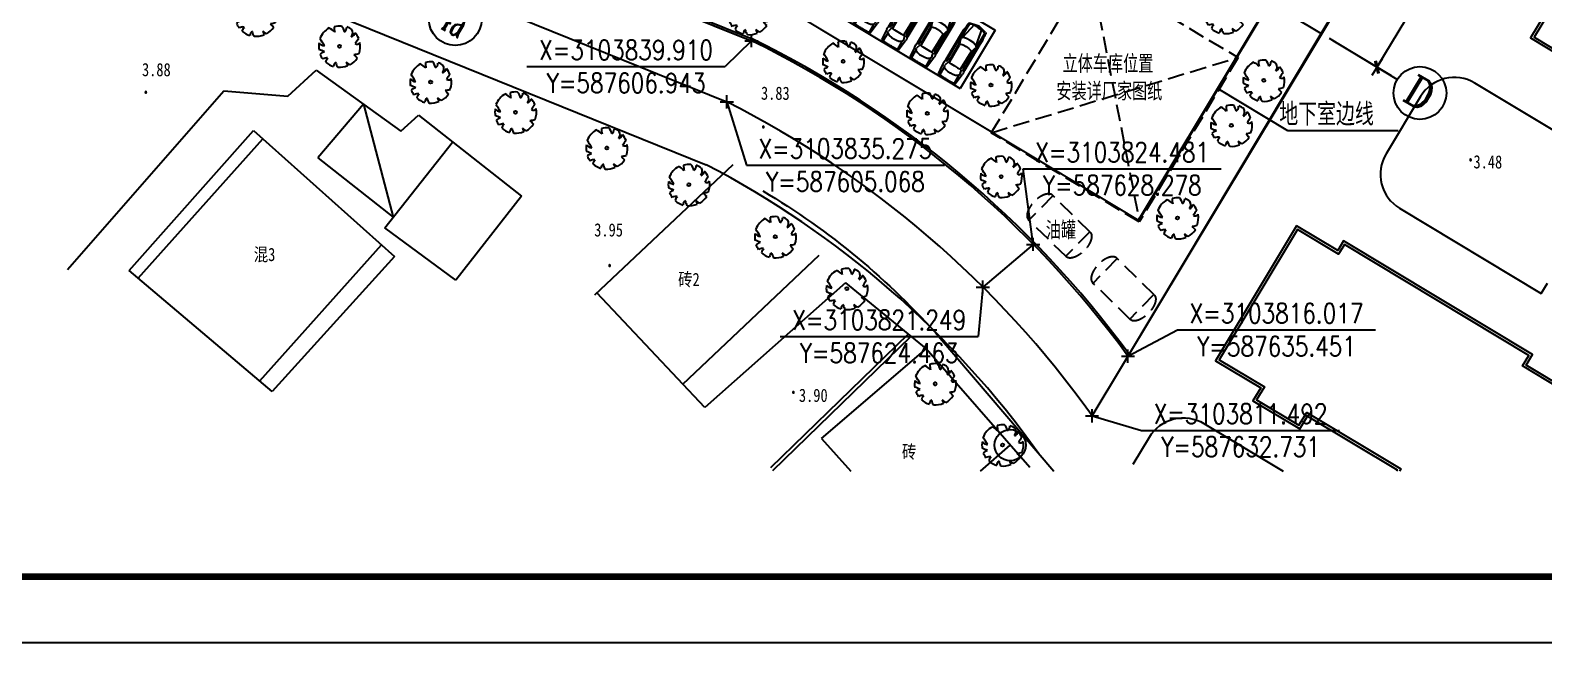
# Model space of a CAD drawing. Extents: x 587464241 to 587770505, y 3103794303 to 3104004303.
# Drawn here: x 587552317 to 587666940, y 3103794303 to 3103840699 of the extents above; entities that cross this region are included whole.
import ezdxf
from ezdxf.enums import TextEntityAlignment as Align

# ---------------------------------------------------------------- set-up
doc = ezdxf.new("R2010")
doc.units = 0
doc.header["$LTSCALE"] = 5000
doc.header["$MEASUREMENT"] = 0
for name, pattern in [('DASH', [0.35, 0.25, -0.1]), ('DASHED', [0.75, 0.5, -0.25]), ('DOTE', [2.42, 2, -0.2, 0.02, -0.2])]:
    doc.linetypes.add(name, pattern=pattern)
doc.layers.get('0').update_dxf_attribs({"linetype": 'CONTINUOUS'})
doc.layers.get('DEFPOINTS').update_dxf_attribs({"linetype": 'CONTINUOUS'})
for name, color, linetype in [('AXIS', 3, 'CONTINUOUS'), ('AXIS_TEXT', 7, 'CONTINUOUS'), ('DOTE', 4, 'DOTE'), ('EQUIP', 7, 'CONTINUOUS'), ('LSVEHICLE', 1, 'CONTINUOUS'), ('PUB_DIM', 3, 'CONTINUOUS'), ('PUB_TITLE', 4, 'CONTINUOUS'), ('TEXT', 4, 'CONTINUOUS'), ('Y', 8, 'CONTINUOUS'), ('红线', 1, 'CONTINUOUS'), ('绿化', 3, 'CONTINUOUS'), ('花坛', 2, 'CONTINUOUS'), ('道路', 2, 'CONTINUOUS')]:
    doc.layers.add(name, color=color, linetype=linetype)
doc.styles.add('_DIMFONT', font='TXT.shx')
doc.styles.add('COMPLEX', font='COMPLEX')
doc.styles.add('DIM_FONT', font='SIMPLEX.shx', dxfattribs={"width": 0.8})
doc.styles.add('HZZ', font='SimSun.ttf', dxfattribs={"width": 0.8})
doc.dimstyles.new('AXIS500_M', dxfattribs={"dimscale": 5, "dimtxt": 300, "dimasz": 1, "dimexe": 250, "dimexo": 300, "dimgap": 150, "dimtad": 1, "dimlfac": 0.001, "dimzin": 0, "dimdsep": 46, "dimtxsty": 'DIM_FONT', "dimblk": '_DIMX', "dimcen": 0.09, "dimse1": 1, "dimse2": 1, "dimclrt": 7, "dimadec": 0, "dimazin": 0, "dimtfac": 1, "dimtdec": 0, "dimtix": 1, "dimtmove": 2, "dimatfit": 3, "dimldrblk": '_DIMX', "dimfxl": 0, "dimtolj": 1, "dimtzin": 0, "dimarcsym": 0})

# ---------------------------------------------------------------- blocks, each defined once
blk = doc.blocks.new('M_F13')
for p, q in [((-515, 179), (-397, 193)), ((-484, 239), (-484, 239)), ((-397, 193), (-484, 239))]:
    blk.add_line(p, q)
blk.add_circle((-3, 3), 38.2)
for centre, radius, start, end in [((-8, 3), 527, 126.0751, 153.6245), ((-356, 208), 224, 48.5203, 80.5151), ((-8, 3), 532, 89.3321, 114.3856), ((-325, 399), 130, 343.6555, 39.76), ((-175, 449), 193, 352.0775, 26.6128), ((-85, 589), 202, 304.1868, 338.5411), ((-8, 3), 531, 62.8767, 77.7021), ((80, 476), 154, 315.8454, 359.7651), ((-244, 1929), 1632, 285.4397, 290.7099), ((-8, 3), 523, 31.4098, 49.4752), ((-8, 3), 537, 160.8426, 187.275), ((412, 44), 234, 83.5323, 121.6544), ((959, 2091), 1965, 250.0865, 256.3451), ((-8, 3), 534, 340.3307, 19.43), ((-610, -942), 880, 77.3728, 85.4649), ((-5, -500), 587, 134.7782, 147.3315), ((-8, 3), 524, 200.8103, 231.4392), ((-251, -396), 87.2, 97.741, 188.8107), ((-1350, -519), 1108, 2.9465, 10.9238), ((125, -442), 220, 160.6009, 199.3991), ((100, -357), 178, 186.1912, 248.4952), ((296, -376), 163, 170.6314, 220.6278), ((325, -118), 300, 230.4582, 263.1093), ((-8, 3), 514, 305.394, 326.2464), ((358, 465), 656, 266.7455, 282.0146), ((0, -631), 545, 39.6536, 53.993), ((-8, 3), 522, 243.1498, 261.8356), ((-8, 3), 527, 274.7236, 290.3277)]:
    blk.add_arc(centre, radius, start, end)
at = {"width": 0.8, "flags": 9}
for tag, p in [('XSIZE', (-62, 12)), ('YSIZE', (9, 6))]:
    blk.add_attdef(tag, p, '', height=0.2, dxfattribs=at)
blk = doc.blocks.new('A1099DD')
for p, q in [((7.3, 29.9), (0.9, 6.3)), ((3.7, 13.7), (1.9, 5)), ((2.7, 13.6), (58.3, 24.8)), ((4.8, 13.9), (10.2, 29.5)), ((5.8, 1.5), (6.5, 14.3)), ((20.3, 33.1), (9.9, 32.1)), ((10.1, 28.5), (61.8, 29.3)), ((11.6, 30.7), (18.2, 32.6)), ((20.6, 32), (20.3, 33.1)), ((32.7, 34.8), (20.6, 32.3)), ((47.1, 34.2), (32.7, 34.8)), ((144.3, 34.5), (47.1, 34.2)), ((53.6, -0.6), (54.4, 13.3)), ((53.6, 0.6), (54.4, -13.3)), ((54.4, 13.3), (57.3, 22.5)), ((57.3, 22.5), (63.3, 28.7)), ((61.8, 29.3), (84.8, 21.7)), ((62.7, 34), (85, 24.3)), ((149.6, 31), (68.1, 31.7)), ((77.6, -0.5), (78, 10.5)), ((77.6, 0.5), (78, -10.5)), ((78, 10.5), (81, 21.8)), ((84.8, 21.7), (146.9, 20.8)), ((85, 24.3), (133.3, 23.9)), ((133.3, 23.9), (149.6, 31)), ((150.7, 35.1), (144.3, 34.5)), ((148, 23.8), (162.6, 27.9)), ((149.3, 11.4), (148, 23.8)), ((149.5, -0.4), (149.3, 11.4)), ((149.5, 0.4), (149.3, -11.4)), ((167, 33.8), (159.3, 34.9)), ((197.6, 30.8), (167, 33.8)), ((167.6, 27.1), (169.6, 25.8)), ((169.2, 26.5), (196.9, 26.6)), ((169.2, 26.5), (173.5, 17.9)), ((173.5, 17.9), (175, 9.4)), ((175, 9.4), (175.3, 0.3)), ((198.9, 5.2), (196.7, 30.7)), ((199.8, 5.2), (197.6, 30.8)), ((7.3, -29.9), (0.9, -6.3)), ((3.7, -13.7), (1.9, -5)), ((2.7, -13.6), (58.3, -24.8)), ((4.8, -13.9), (10.2, -29.5)), ((5.8, -1.5), (6.5, -14.3)), ((20.3, -33.1), (9.9, -32.1)), ((10.1, -28.5), (61.8, -29.3)), ((11.6, -30.7), (18.2, -32.6)), ((20.6, -32), (20.3, -33.1)), ((32.7, -34.8), (20.6, -32.3)), ((47.1, -34.2), (32.7, -34.8)), ((144.3, -34.5), (47.1, -34.2)), ((54.4, -13.3), (57.3, -22.5)), ((57.3, -22.5), (63.3, -28.7)), ((61.8, -29.3), (84.8, -21.7)), ((62.7, -34), (85, -24.3)), ((149.6, -31), (68.1, -31.7)), ((78, -10.5), (81, -21.8)), ((84.8, -21.7), (146.9, -20.8)), ((85, -24.3), (133.3, -23.9)), ((133.3, -23.9), (149.6, -31)), ((150.7, -35.1), (144.3, -34.5)), ((149.3, -11.4), (148, -23.8)), ((148, -23.8), (162.6, -27.9)), ((167, -33.8), (159.3, -34.9)), ((197.6, -30.8), (167, -33.8)), ((167.6, -27.1), (169.6, -25.8)), ((169.2, -26.5), (173.5, -17.9)), ((169.2, -26.5), (196.9, -26.6)), ((173.5, -17.9), (175, -9.4)), ((175, -9.4), (175.3, -0.3)), ((198.9, -5.2), (196.7, -30.7)), ((199.8, -5.2), (197.6, -30.8))]:
    blk.add_line(p, q)
for centre, radius, start, end in [((24, 0), 24, 164.6615, 195.3385), ((25.3, 0), 24, 167.9052, 192.0948), ((29.7, 0), 24, 176.4735, 183.5265), ((10.2, 29.1), 3, 95.8102, 164.6615), ((12.1, 28.8), 2, 105.4862, 160.7894), ((154.3, -0.7), 36, 81.9284, 95.6257), ((164.2, 22.1), 6, 56.2641, 105.5306), ((139.1, 0), 60, 355.0592, 4.9408), ((140.1, 0), 60, 355.0592, 4.9408), ((10.2, -29.1), 3, 195.3385, 264.1898), ((12.1, -28.8), 2, 199.2106, 254.5138), ((154.3, 0.7), 36, 264.3743, 278.0716), ((164.2, -22.1), 6, 254.4694, 303.7359)]:
    blk.add_arc(centre, radius, start, end)
blk = doc.blocks.new('_AXISO')
blk.add_circle((0, 0), 0.5)
at = {"layer": 'AXIS_TEXT', "style": 'COMPLEX', "width": 1.041667}
blk.add_attdef('A', text='', height=0.56, dxfattribs=at).set_placement((-0.25, -0.28), (0.25, -0.28), align=Align.FIT)
blk = doc.blocks.new('_DIMX')
blk.add_line((-150, 0), (150, 0))
at = {"const_width": 50}
blk.add_lwpolyline([(-70, -70), (70, 70)], dxfattribs=at)
blk = doc.blocks.new('*D11')
at = {"color": 0, "linetype": 'ByBlock'}
for p, q in [((587659108, 3103853455), (587663521, 3103850802)), ((587662448, 3103851441), (587654312, 3103837908)), ((587650967, 3103839913), (587655381, 3103837260))]:
    blk.add_line(p, q, dxfattribs=at)
at = {"layer": 'DEFPOINTS', "color": 0, "linetype": 'ByBlock'}
for p in [(587657822, 3103854228), (587649682, 3103840686), (587654310, 3103837904)]:
    blk.add_point(p, dxfattribs=at)
at = {"color": 0, "linetype": 'ByBlock', "xscale": 5, "yscale": 5, "zscale": 5}
for p, rotation in [((587662450, 3103851446), 58.9885770460445), ((587654310, 3103837904), 238.9885770460445)]:
    blk.add_blockref('_DIMX', p, dxfattribs=dict(at, rotation=rotation))
at = {"color": 7, "linetype": 'ByBlock', "insert": (587657094, 3103845448), "char_height": 1500, "attachment_point": 5, "rotation": 58.98858, "style": 'DIM_FONT'}
blk.add_mtext('\\A1;15.80m', dxfattribs=at)
blk = doc.blocks.new('_DIMZB1')
blk.add_line((0, 0), (3000, 0))
at = {"style": '_DIMFONT', "width": 0.8}
for tag, p in [('X=', (1500, 250)), ('Y=', (1500, -250))]:
    blk.add_attdef(tag, text='', height=300, dxfattribs=at).set_placement(p, align=Align.MIDDLE)

msp = doc.modelspace()

# ---------------------------------------------------------------- linework, layer by layer
at = {"linetype": 'DASH'}
for p, q in [((587632590.074, 3103845381.267), (587636319.642, 3103826197.754)), ((587625109.237, 3103832936.69), (587643800.478, 3103838642.331))]:
    msp.add_line(p, q, dxfattribs=at)
msp.add_lwpolyline([(587632581.197, 3103845365.312), (587643791.6, 3103838626.378), (587636310.763, 3103826181.801), (587625100.361, 3103832920.735)], close=True, dxfattribs=at)
at = {"layer": 'AXIS'}
msp.add_line((587655852.533, 3103836976.672), (587650710.147, 3103840067.928), dxfattribs=at)
at = {"layer": 'DOTE', "ltscale": 2}
for p, q in [((587636246.651, 3103826307.849), (587671623.386, 3103885158.242)), ((587650121.203, 3103840421.961), (587640120.877, 3103846433.479))]:
    msp.add_line(p, q, dxfattribs=at)
at = {"layer": 'EQUIP', "color": 2, "linetype": 'DASHED', "ltscale": 0.5}
for p, q in [((587629772.095, 3103828167.154), (587627951.183, 3103826311.276)), ((587632584.463, 3103825407.773), (587629743.543, 3103828195.168)), ((587630763.552, 3103823551.895), (587627922.632, 3103826339.29)), ((587632555.911, 3103825435.787), (587630735, 3103823579.909)), ((587634625.928, 3103823404.77), (587632805.017, 3103821548.892)), ((587637438.296, 3103820645.388), (587634597.376, 3103823432.784)), ((587635617.385, 3103818789.511), (587632776.465, 3103821576.906)), ((587637409.745, 3103820673.402), (587635588.833, 3103818817.525))]:
    msp.add_line(p, q, dxfattribs=at)
for centre in [(587628833.087, 3103827267.229), (587633686.921, 3103822504.845)]:
    msp.add_ellipse(centre, major_axis=(-910.456, -927.939), ratio=0.5076923077, start_param=3.1415926536, end_param=6.2831853072, dxfattribs=at)
at = {"layer": 'EQUIP', "color": 2, "linetype": 'DASHED', "ltscale": 0.5, "extrusion": (0, 0, -1)}
for centre in [(587631674.007, 3103824479.834), (587636527.841, 3103819717.45)]:
    msp.add_ellipse(centre, major_axis=(-910.456, -927.939), ratio=0.5076923077, start_param=3.1415926536, end_param=6.2831853072, dxfattribs=at)
at = {"layer": 'PUB_DIM'}
for p, q in [((587606943, 3103839410), (587606943, 3103840410)), ((587606943, 3103839910), (587604936.5, 3103837954.837)), ((587606443, 3103839910), (587607443, 3103839910)), ((587605068, 3103834775), (587605068, 3103835775)), ((587604568, 3103835275), (587605568, 3103835275)), ((587605068, 3103835275), (587606549.817, 3103830483.611)), ((587628278, 3103824481), (587627515.825, 3103830206.434)), ((587627778, 3103824481), (587628778, 3103824481)), ((587628278, 3103823981), (587628278, 3103824981)), ((587624463, 3103820749), (587624463, 3103821749)), ((587623963, 3103821249), (587624963, 3103821249)), ((587624463, 3103821249), (587624109.286, 3103817499)), ((587635451, 3103816017), (587639201, 3103818010.139)), ((587634951, 3103816017), (587635951, 3103816017)), ((587635451, 3103815517), (587635451, 3103816517)), ((587632231, 3103811492), (587633231, 3103811492)), ((587632731, 3103810992), (587632731, 3103811992)), ((587632731, 3103811492), (587636481, 3103810390.634))]:
    msp.add_line(p, q, dxfattribs=at)
at = {"layer": 'PUB_TITLE'}
msp.add_lwpolyline([(587464241.006, 3103794303.192), (587464241.006, 3104004303.192), (587761241.006, 3104004303.192), (587761241.006, 3103794303.192)], close=True, dxfattribs=at)
at = {"layer": 'PUB_TITLE', "const_width": 500}
msp.add_lwpolyline([(587476741.006, 3103799303.192), (587756241.006, 3103799303.192), (587756241.006, 3103999303.192), (587476741.006, 3103999303.192)], close=True, dxfattribs=at)
at = {"layer": 'TEXT'}
for p, q in [((587647563.497, 3103833086.705), (587642282.474, 3103836261.287)), ((587655912.453, 3103833086.705), (587647563.497, 3103833086.705))]:
    msp.add_line(p, q, dxfattribs=at)
at = {"layer": 'Y'}
for p, q in [((587571816.028, 3103835699.187), (587573967.606, 3103837686.27)), ((587573967.606, 3103837686.27), (587580384.227, 3103833049.903)), ((587676578.438, 3103827770.896), (587661726.142, 3103836699.056)), ((587555129.536, 3103822578.37), (587566965.174, 3103836112)), ((587566965.174, 3103836112), (587571824.192, 3103835698.492)), ((587657609.323, 3103835673.483), (587654998.475, 3103831330.25)), ((587577544.559, 3103835101.722), (587574101.256, 3103831028.256)), ((587577544.559, 3103835101.722), (587579811.084, 3103826531.078)), ((587580384.227, 3103833049.903), (587581722.538, 3103834263.807)), ((587581722.538, 3103834263.807), (587589519.555, 3103828122.716)), ((587559794.966, 3103822491.333), (587569229.074, 3103833096.495)), ((587569229.074, 3103833096.495), (587579895.985, 3103823557.074)), ((587560479.087, 3103821913.501), (587569924.144, 3103832474.894)), ((587579182.305, 3103825732.751), (587584301.618, 3103832232.471)), ((587574101.256, 3103831028.256), (587579811.084, 3103826531.078)), ((587595074.363, 3103820649.588), (587605559.633, 3103830528.345)), ((587589519.555, 3103828122.716), (587584547.491, 3103821767.314)), ((587656024.048, 3103827213.431), (587666756.711, 3103820761.706)), ((587584547.491, 3103821767.314), (587579182.305, 3103825732.751)), ((587569691.286, 3103814132.573), (587578908.991, 3103824439.743)), ((587579895.985, 3103823557.074), (587570630.331, 3103813339.424)), ((587601744.239, 3103813893.297), (587612059.84, 3103823669.472)), ((587570630.331, 3103813339.424), (587559794.966, 3103822491.333)), ((587603414.713, 3103812120.263), (587595235.62, 3103820801.517)), ((587614064.325, 3103821554.384), (587603414.713, 3103812120.263)), ((587614064.325, 3103821554.384), (587620159.24, 3103816569.42)), ((587666756.711, 3103820761.706), (587667221.926, 3103821535.608)), ((587608401.585, 3103807584.596), (587618801.618, 3103817679.804)), ((587608567.024, 3103807361.868), (587619015.933, 3103817504.519)), ((587612242.859, 3103809784.739), (587620159.24, 3103816569.42)), ((587628028.134, 3103807565.593), (587620159.24, 3103816569.42)), ((587612242.859, 3103809784.739), (587614467.624, 3103807303.192)), ((587624279.871, 3103807303.192), (587626535.01, 3103809274.071))]:
    msp.add_line(p, q, dxfattribs=at)
for points in [[(587674182.768, 3103871714.331), (587664033.332, 3103854830.401), (587667367.8, 3103852825.952), (587666800.233, 3103851881.785), (587669801.254, 3103850077.781), (587670335.435, 3103850966.409), (587672280.542, 3103849797.147), (587669943.5, 3103845909.4), (587668387.415, 3103846844.81), (587666784.873, 3103844178.926), (587667951.936, 3103843477.369), (587665931.859, 3103840116.902), (587668489.539, 3103838579.404), (587668088.903, 3103837912.933), (587671267.222, 3103835019.437), (587672302.198, 3103836741.153), (587674414.028, 3103835471.669), (587673379.052, 3103833749.952), (587677525.365, 3103832089.175), (587677825.842, 3103832589.029), (587689163.034, 3103825773.902), (587691099.44, 3103828995.179), (587695501.05, 3103826349.238)], [(587667642.255, 3103852894.324), (587667074.687, 3103851950.157), (587669732.883, 3103850352.236), (587670267.064, 3103851240.864), (587672554.996, 3103849865.519), (587670011.872, 3103845634.946), (587668455.787, 3103846570.355), (587667059.327, 3103844247.297), (587668226.391, 3103843545.741), (587666206.313, 3103840185.274), (587668763.993, 3103838647.775), (587668344.801, 3103837950.434), (587671221.484, 3103835331.542), (587672233.826, 3103837015.608), (587674688.482, 3103835540.04), (587673671.502, 3103833848.26), (587677441.674, 3103832338.144), (587677757.47, 3103832863.483), (587680677.697, 3103831108.047)], [(587648218.47, 3103825878.657), (587642081.41, 3103815669.451), (587645507.028, 3103813610.21), (587644919.046, 3103812632.082), (587648467.007, 3103810499.297), (587649054.989, 3103811477.424), (587655845.052, 3103807395.714), (587655789.435, 3103807303.192)], [(587680539.058, 3103807303.192), (587681602.631, 3103809072.482), (587670628.686, 3103815669.25), (587669048.485, 3103813040.532), (587665341.212, 3103815269.085), (587665818.948, 3103816063.813), (587651847.586, 3103824462.417), (587651406.6, 3103823728.822), (587648286.841, 3103825604.202), (587642355.865, 3103815737.823), (587645781.483, 3103813678.582), (587645193.501, 3103812700.454), (587648398.636, 3103810773.751), (587648986.617, 3103811751.879), (587656119.507, 3103807464.085), (587656022.789, 3103807303.192)], [(587680772.413, 3103807303.192), (587681877.086, 3103809140.853), (587670560.314, 3103815943.704), (587668980.113, 3103813314.987), (587665615.667, 3103815337.456), (587666093.402, 3103816132.185), (587651779.215, 3103824736.872), (587651338.228, 3103824003.276), (587648218.47, 3103825878.657)]]:
    msp.add_lwpolyline(points, dxfattribs=at)
for points in [[(587607809.824, 3103828523.719, -0.0775888472), (587621234.708, 3103817382.857), (587629829.386, 3103807303.192)], [(587635840.499, 3103807826.414), (587637078.913, 3103809886.557, -0.4142135624), (587641195.732, 3103810912.13), (587647199.323, 3103807303.192)]]:
    msp.add_lwpolyline(points, format="xyb", dxfattribs=at)
msp.add_circle((587626535.01, 3103809274.071), 1183.401, dxfattribs=at)
for centre, start, end in [((587660180.519, 3103834127.86), 58.98866189, 148.98866189), ((587657569.671, 3103829784.627), 148.98866189, 238.98866189)]:
    msp.add_arc(centre, 3000, start, end, dxfattribs=at)
at = {"layer": '红线'}
for p, q in [((587632730.92, 3103811492.055), (587675583.028, 3103882777.983)), ((587558326, 3103859577), (587606943, 3103839910)), ((587556471, 3103854933), (587605068, 3103835275)), ((587628278, 3103824481), (587624463, 3103821249))]:
    msp.add_line(p, q, dxfattribs=at)
at = {"layer": '红线', "linetype": 'DASH', "const_width": 150}
msp.add_lwpolyline([(587668532.143, 3103879928.382), (587621029.155, 3103908483.869), (587615501.087, 3103911806.968, 0.4622670256), (587580956.56, 3103900176.247), (587572978.978, 3103880203.74), (587572979.005, 3103880203.73), (587566265.12, 3103863394.989), (587575593.501, 3103859668.954), (587580145.001, 3103857850.957), (587580145.069, 3103857850.865), (587590959.68, 3103853531.205), (587636285.213, 3103826284.668)], format="xyb", close=True, dxfattribs=at)
at = {"layer": '红线'}
for centre, radius, start, end in [((587572727.758, 3103770132.288), 77714.939, 36.18705325, 63.87914896), ((587570663.864, 3103767278.739), 76204.567, 35.46407911, 63.16191301)]:
    msp.add_arc(centre, radius, start, end, dxfattribs=at)
at = {"layer": '花坛'}
for p, q in [((587635433.411, 3103815987.74), (587675299.801, 3103882598.24)), ((587601752.545, 3103854911.11), (587625401.283, 3103840695.092)), ((587599099.077, 3103850496.992), (587622747.811, 3103836280.969)), ((587595534.313, 3103844685.123), (587606998.129, 3103840047.65)), ((587595478.062, 3103844546.07), (587606941.877, 3103839908.597)), ((587625401.283, 3103840695.092), (587622747.811, 3103836280.969))]:
    msp.add_line(p, q, dxfattribs=at)
for centre, radius, start, end in [((587572521.652, 3103769856.817), 78201.089, 36.30914164, 63.83831002), ((587572749.949, 3103770153.061), 77684.765, 36.18435063, 63.88738641)]:
    msp.add_arc(centre, radius, start, end, dxfattribs=at)
at = {"layer": '道路'}
msp.add_line((587551847.447, 3103851409.761), (587603505.586, 3103830513.497), dxfattribs=at)
msp.add_arc((587570663.864, 3103767278.739), 71254.567, 35.46397087, 62.55435673, dxfattribs=at)

# ---------------------------------------------------------------- block references
at = {"layer": 'AXIS'}
ref = msp.add_blockref('_AXISO', (587584506.504, 3103841544.895), dxfattribs=dict(at, xscale=4000, yscale=4000, zscale=4000, rotation=328.988566739218))
ref.add_attrib('A', '4a', dxfattribs={"layer": 'AXIS_TEXT', "height": 2240, "rotation": 328.98856675, "style": 'COMPLEX', "width": 0.520833}).set_placement((587583072.405, 3103841100.192), (587584786.534, 3103840069.774), align=Align.FIT)
ref = msp.add_blockref('_AXISO', (587657566.662, 3103835946.254), dxfattribs=dict(at, xscale=4000, yscale=4000, zscale=4000, rotation=328.988566739218))
ref.add_attrib('A', 'D', dxfattribs={"layer": 'AXIS_TEXT', "height": 2240, "rotation": 328.98856674, "style": 'COMPLEX', "width": 1.102941}).set_placement((587656132.564, 3103835501.551), (587657846.693, 3103834471.132), align=Align.FIT)
at = {"layer": 'LSVEHICLE', "xscale": -23.74999996832994, "yscale": 23.74999996832994, "zscale": 23.74999996832994, "rotation": 58.98856673921828}
for p in [(587617720.45, 3103844895.925), (587619863.108, 3103843607.898), (587622005.77, 3103842319.875), (587624148.433, 3103841031.856)]:
    msp.add_blockref('A1099DD', p, dxfattribs=at)
at = {"layer": 'PUB_DIM', "xscale": 5, "yscale": 5, "zscale": 5}
for p, values in [((587589936.5, 3103837954.837), {'X=': 'X=3103839.910', 'Y=': 'Y=587606.943'}), ((587606549.817, 3103830483.611), {'X=': 'X=3103835.275', 'Y=': 'Y=587605.068'}), ((587627515.825, 3103830206.434), {'X=': 'X=3103824.481', 'Y=': 'Y=587628.278'}), ((587609109.286, 3103817499), {'X=': 'X=3103821.249', 'Y=': 'Y=587624.463'}), ((587639201, 3103818010.139), {'X=': 'X=3103816.017', 'Y=': 'Y=587635.451'}), ((587636481, 3103810390.634), {'X=': 'X=3103811.492', 'Y=': 'Y=587632.731'})]:
    msp.add_blockref('_DIMZB1', p, dxfattribs=at).add_auto_attribs(values)
at = {"layer": '绿化', "xscale": 3, "yscale": 3, "zscale": 2, "rotation": 139.1778428952782}
for p in [(587569396.763, 3103841844.9), (587606743.526, 3103841966.261), (587642818.546, 3103842044.76), (587575729.505, 3103839500.972), (587613888.208, 3103838350.343), (587582638.774, 3103836784.686), (587645736.075, 3103836914.831), (587625077.146, 3103836557.594), (587589067.792, 3103834503.007), (587620251.078, 3103834411.729), (587643278.188, 3103833508.157), (587595977.061, 3103831786.722), (587602195.857, 3103829012.49), (587625847.36, 3103829631.067), (587639200.587, 3103826491.087), (587608742.671, 3103825064.822), (587614161.351, 3103821138.16), (587620849.245, 3103813927.865), (587625952.59, 3103809292.071)]:
    msp.add_blockref('M_F13', p, dxfattribs=at)

# ---------------------------------------------------------------- texts
at = {"layer": 'TEXT', "style": 'HZZ', "width": 0.7}
for s, height, p in [('立体车库位置', 1200, (587630500.391, 3103837595.812)), ('安装详厂家图纸', 1200, (587630030.651, 3103835509.597)), ('地下室边线', 1500, (587646913.693, 3103833642.066)), ('油罐', 1200, (587629227.782, 3103824989.099))]:
    msp.add_text(s, height=height, dxfattribs=at).set_placement(p)
at = {"layer": 'TEXT', "style": 'HZZ', "width": 0.8}
for s, height, p in [('3.88', 1000, (587560775.714, 3103837222.387)), ('.', 1500, (587560659.512, 3103835886.614)), ('3.83', 1000, (587607655.108, 3103835438.19)), ('.', 1500, (587607428.345, 3103833259.803)), ('.', 1500, (587660992.32, 3103830762.982)), ('3.48', 1000, (587661617.736, 3103830235.026)), ('3.95', 1000, (587595025.866, 3103825081.82)), ('混3', 1000, (587569239.931, 3103823221.635)), ('.', 1500, (587595784.978, 3103822758.558)), ('砖2', 1000, (587601380.155, 3103821329.915)), ('.', 1500, (587609704.895, 3103813156.05)), ('3.90', 1000, (587610528.897, 3103812552.067)), ('砖', 1000, (587618336.24, 3103808278.311))]:
    msp.add_text(s, height=height, rotation=359.71696947, dxfattribs=at).set_placement(p)

# ---------------------------------------------------------------- dimensions: what is measured, and where the dimension line sits
at = {"layer": 'AXIS'}
dim = msp.add_aligned_dim(p1=(587657821.973, 3103854227.798), p2=(587649681.672, 3103840686.177), distance=5399.997, dimstyle='AXIS500_M', override={"dimpost": 'm', "dimblk1": '_DIMX', "dimblk2": '_DIMX', "dimsah": 1, "dimse1": 0, "dimse2": 0}, dxfattribs=at)
dim.commit()
dim.dimension.update_dxf_attribs({"geometry": '*D11', "text_midpoint": (587657094.372, 3103845447.674)})

doc.saveas('drawing.dxf')
